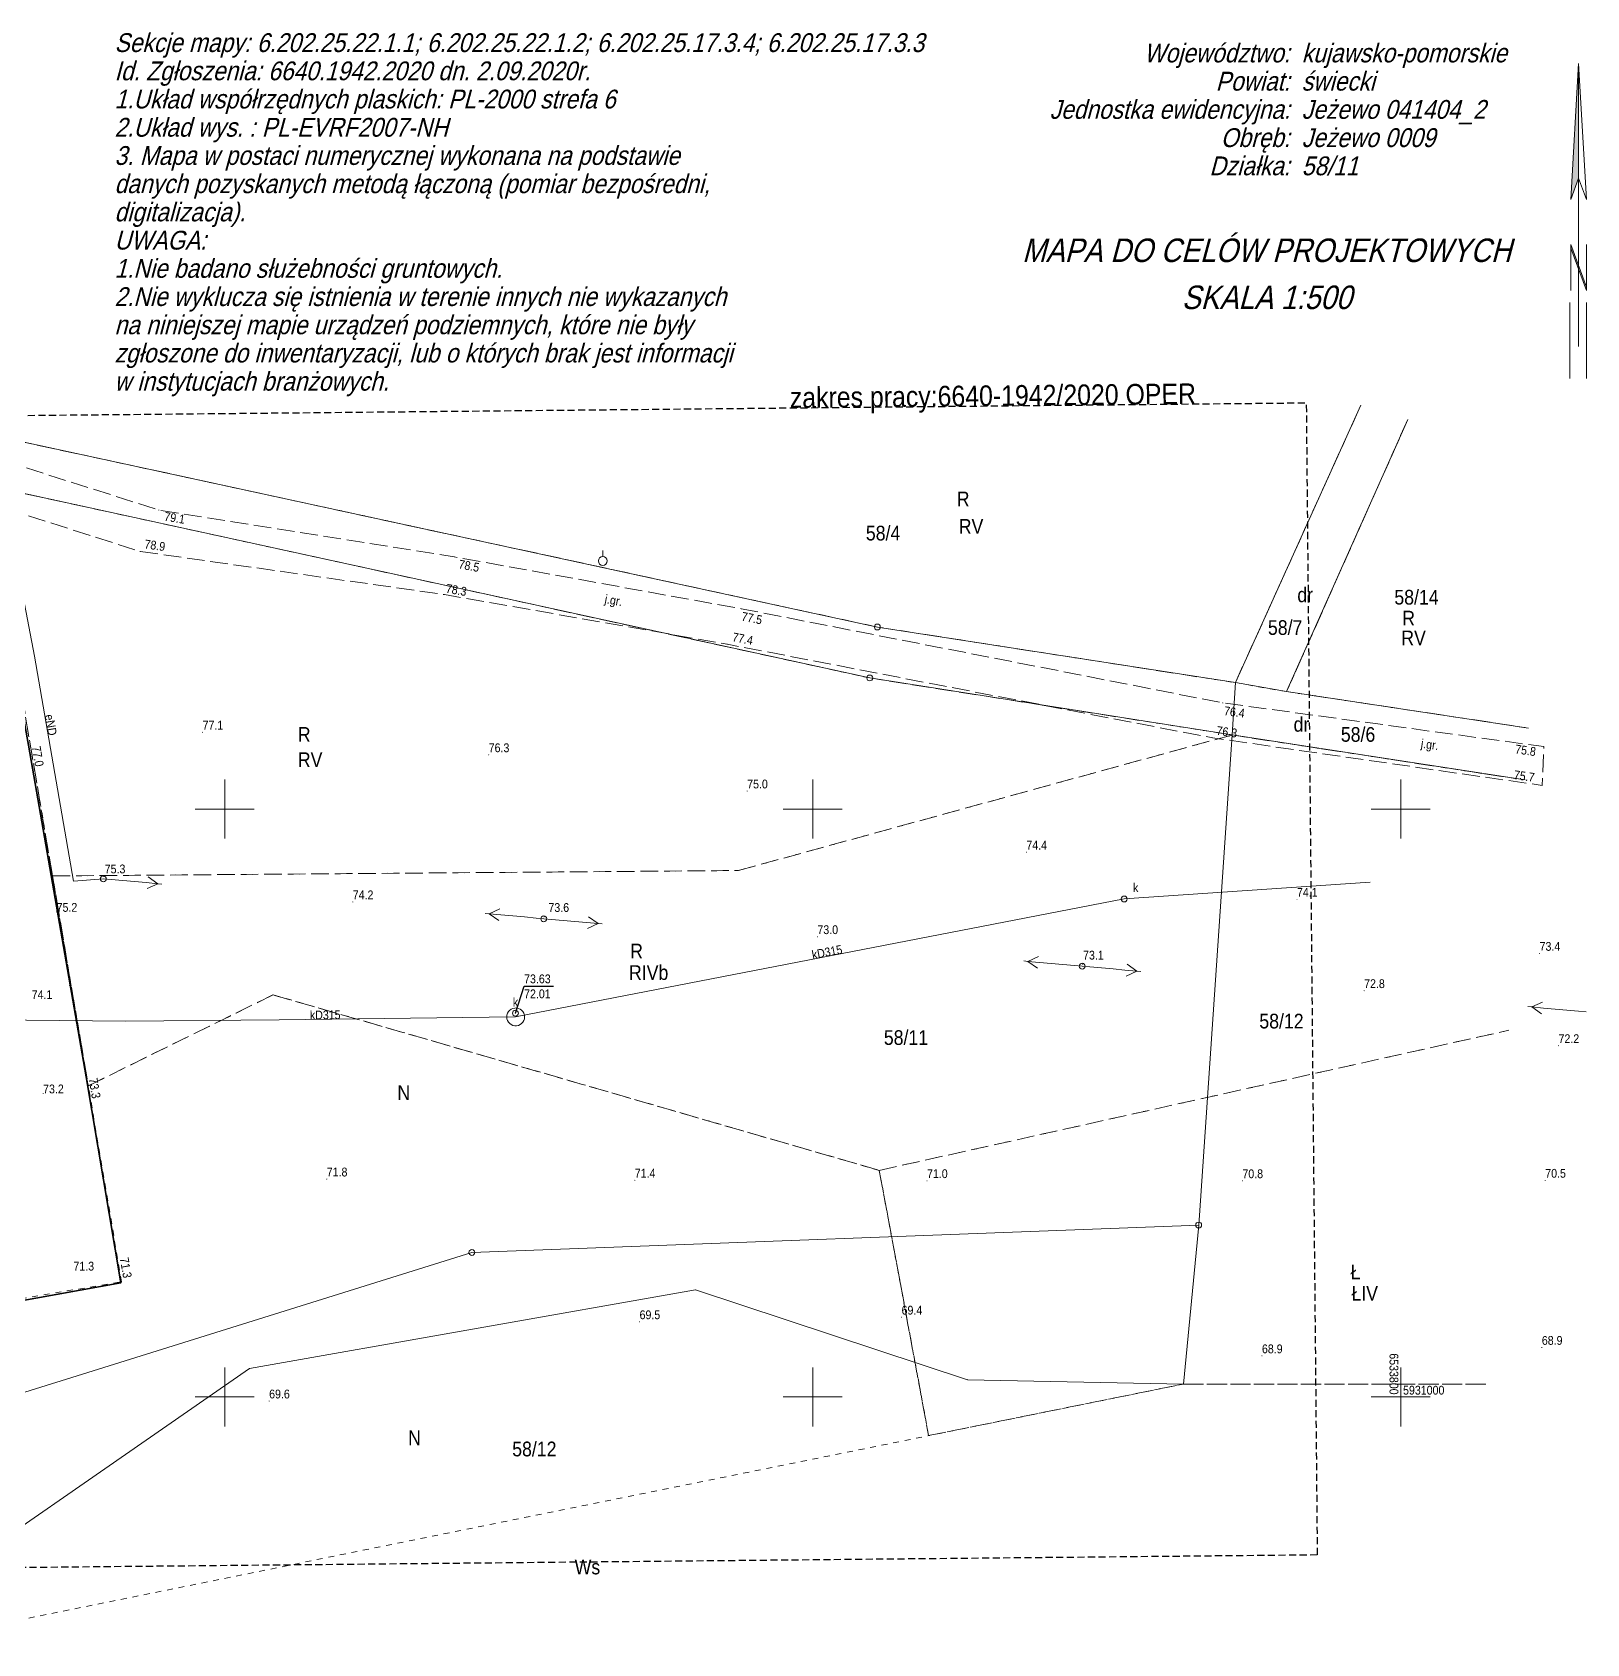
# Model space of a CAD drawing. Extents: x 6533599 to 6533816, y 5930979 to 5931116.
# Drawn here: x 6533683.6 to 6533815.8, y 5930979 to 5931116.1 of the extents above; entities that cross this region are included whole.
import ezdxf
from ezdxf.enums import TextEntityAlignment as Align

# ---------------------------------------------------------------- set-up
doc = ezdxf.new("R2010")
doc.units = 0
for name, pattern in [('1.5_0.5', [2, 1.5, -0.5]), ('2', [0.9, 0.6, -0.3]), ('218-500', [1, 0.5, -0.5]), ('219-500', [0])]:
    doc.linetypes.add(name, pattern=pattern)
doc.layers.get('0').update_dxf_attribs({"color": 2, "lineweight": 5})
doc.styles.get("Standard").update_dxf_attribs({"font": 'txt', "width": 0.75})
doc.linetypes.add('902-500', pattern='A,3.75,0,[1,ksztalty.shx,S=0.5,R=0,X=0,Y=0],3.75', length=7.5)

# ---------------------------------------------------------------- blocks, each defined once
blk = doc.blocks.new('203')
at = {"linetype": 'Continuous', "lineweight": 0}
h = blk.add_hatch(color=0, dxfattribs=at)
edge = h.paths.add_edge_path()
edge.add_arc((0, 0), 0.045, 0, 360)
blk = doc.blocks.new('202')
at = {"color": 0, "linetype": 'Continuous', "lineweight": 0}
blk.add_circle((0, 0), 0.25, dxfattribs=at)
blk = doc.blocks.new('131')
at = {"color": 0, "linetype": 'Continuous', "lineweight": 13}
blk.add_line((0, 0.375), (0, 0.875), dxfattribs=at)
blk.add_circle((0, 0), 0.375, dxfattribs=at)
blk = doc.blocks.new('PW01')
at = {"linetype": 'Continuous', "lineweight": 13}
h = blk.add_hatch(color=0, dxfattribs=at)
edge = h.paths.add_edge_path()
edge.add_arc((0, 0), 0.045, 0, 360)
blk = doc.blocks.new('US22')
at = {"color": 0, "linetype": 'Continuous', "lineweight": 13}
blk.add_circle((0, 0), 0.25, dxfattribs=at)
blk = doc.blocks.new('SM04')
at = {"color": 0, "linetype": 'Continuous', "lineweight": 13}
blk.add_circle((0, 0), 0.25, dxfattribs=at)
blk = doc.blocks.new('PE04')
at = {"color": 0, "linetype": 'Continuous', "lineweight": 13}
for p, q in [((0.65, 0), (0, 0)), ((0.65, 0), (1.65, 0)), ((1.65, 0), (2.65, 0)), ((2.65, 0), (3.65, 0)), ((3.65, 0), (4.65, 0)), ((4.65, 0), (3.784, 0.5)), ((4.65, 0), (3.784, -0.5)), ((4.65, 0), (5, 0))]:
    blk.add_line(p, q, dxfattribs=at)
blk = doc.blocks.new('W_POL')
at = {"color": 0, "linetype": 'Continuous', "lineweight": 0}
for p, q in [((0, 13.393), (-0.67, 1.818)), ((0, 13.393), (0, -3.92)), ((0, 13.393), (0.668, 1.818)), ((-0.67, 1.818), (0, 3.636)), ((0.668, 1.818), (0, 3.636)), ((-0.67, -2.007), (-0.67, -5.929)), ((-0.67, -2.007), (0.669, -5.621)), ((-0.67, -2.314), (0.67, -5.929)), ((0.669, -2.007), (0.669, -5.929)), ((0, -3.92), (0, -4.59)), ((0, -4.59), (0, -10.676)), ((-0.755, -6.94), (-0.755, -13.393)), ((0.671, -6.94), (0.671, -13.393))]:
    blk.add_line(p, q, dxfattribs=at)
at = {"color": 0, "linetype": 'Continuous', "lineweight": 0, "extrusion": (0, 0, -1)}
for points in [[(0, 13.393), (0, 3.636), (0.67, 1.818)], [(0, -3.814), (0, -4.122), (0.67, -2.007), (0.67, -2.314)]]:
    blk.add_solid(points, dxfattribs=at)

msp = doc.modelspace()

# ---------------------------------------------------------------- linework, layer by layer
at = {"layer": '217-Granica konturu klasyfikcyjnego', "color": 3, "linetype": '1.5_0.5', "lineweight": 18, "flags": 128}
for points in [[(6533627.37, 5931093.24), (6533755.5, 5931065.48)], [(6533785.94, 5931060.75), (6533796.622, 5931084.36)], [(6533800.604, 5931083.125), (6533790.3, 5931059.99)], [(6533754.85, 5931061.15), (6533679.73, 5931077.54)], [(6533679.73, 5931077.54), (6533685.36, 5931044.31)], [(6533755.5, 5931065.48), (6533785.94, 5931060.75)], [(6533785.66, 5931056.3), (6533754.85, 5931061.15)], [(6533790.3, 5931059.99), (6533810.86, 5931056.886)], [(6533743.69, 5931044.77), (6533785.66, 5931056.3)], [(6533810.573, 5931052.471), (6533785.66, 5931056.3)], [(6533685.36, 5931044.31), (6533743.69, 5931044.77)], [(6533685.36, 5931044.31), (6533688.4, 5931026.46)], [(6533688.4, 5931026.46), (6533704.11, 5931034.2)], [(6533704.11, 5931034.2), (6533755.66, 5931019.27)], [(6533755.66, 5931019.27), (6533809.188, 5931031.183)], [(6533755.66, 5931019.27), (6533759.86, 5930996.71)], [(6533759.86, 5930996.71), (6533781.52, 5931001.1)], [(6533781.52, 5931001.1), (6533807.231, 5931001.083)]]:
    msp.add_lwpolyline(points, dxfattribs=at)
at = {"layer": '218-Granica użytku', "color": 3, "linetype": '218-500', "lineweight": 18, "flags": 128}
for points in [[(6533627.37, 5931093.24), (6533755.5, 5931065.48)], [(6533785.94, 5931060.75), (6533796.622, 5931084.36)], [(6533790.3, 5931059.99), (6533800.604, 5931083.125)], [(6533685.36, 5931044.31), (6533679.73, 5931077.54)], [(6533754.85, 5931061.15), (6533679.73, 5931077.54)], [(6533755.5, 5931065.48), (6533785.94, 5931060.75)], [(6533785.66, 5931056.3), (6533754.85, 5931061.15)], [(6533785.94, 5931060.75), (6533790.3, 5931059.99)], [(6533790.3, 5931059.99), (6533810.86, 5931056.886)], [(6533743.69, 5931044.77), (6533785.66, 5931056.3)], [(6533785.66, 5931056.3), (6533810.573, 5931052.471)], [(6533685.36, 5931044.31), (6533743.69, 5931044.77)], [(6533688.4, 5931026.46), (6533685.36, 5931044.31)], [(6533704.11, 5931034.2), (6533688.4, 5931026.46)], [(6533755.66, 5931019.27), (6533704.11, 5931034.2)], [(6533755.66, 5931019.27), (6533809.188, 5931031.183)], [(6533691.23, 5931009.79), (6533688.4, 5931026.46)], [(6533759.86, 5930996.71), (6533755.66, 5931019.27)], [(6533672.78, 5931006.71), (6533691.23, 5931009.79)], [(6533781.52, 5931001.1), (6533759.86, 5930996.71)], [(6533807.231, 5931001.083), (6533781.52, 5931001.1)], [(6533672.556, 5930979.01), (6533759.86, 5930996.71)]]:
    msp.add_lwpolyline(points, dxfattribs=at)
at = {"layer": '219-Linia granicy', "color": 7, "linetype": '219-500', "lineweight": 18, "flags": 128}
for points in [[(6533755.5, 5931065.48), (6533627.37, 5931093.24)], [(6533754.85, 5931061.15), (6533634.46, 5931087.42)], [(6533785.94, 5931060.75), (6533796.622, 5931084.36)], [(6533790.3, 5931059.99), (6533800.604, 5931083.125)], [(6533785.94, 5931060.75), (6533755.5, 5931065.48)], [(6533785.66, 5931056.3), (6533754.85, 5931061.15)], [(6533785.94, 5931060.75), (6533785.66, 5931056.3)], [(6533790.3, 5931059.99), (6533785.94, 5931060.75)], [(6533810.86, 5931056.886), (6533790.3, 5931059.99)], [(6533785.66, 5931056.3), (6533782.82, 5931014.62)], [(6533810.573, 5931052.471), (6533785.66, 5931056.3)], [(6533782.82, 5931014.62), (6533721.02, 5931012.29)], [(6533782.82, 5931014.62), (6533781.52, 5931001.1)], [(6533721.02, 5931012.29), (6533650.33, 5930990.21)], [(6533740.04, 5931009.11), (6533702.11, 5931002.41)], [(6533763.16, 5931001.47), (6533740.04, 5931009.11)], [(6533702.11, 5931002.41), (6533668.332, 5930979.01)], [(6533781.52, 5931001.1), (6533763.16, 5931001.47)]]:
    msp.add_lwpolyline(points, dxfattribs=at)
at = {"layer": 'jezdnia (powierzchnia)', "color": 7, "linetype": '1.5_0.5', "lineweight": 18, "flags": 128}
msp.add_lwpolyline([(6533681.23, 5931079.62), (6533694.41, 5931075.43), (6533719.52, 5931071.45), (6533743.91, 5931067.04), (6533784.87, 5931059.03), (6533812.17, 5931055.31), (6533812.03, 5931052.01), (6533784.02, 5931056.05), (6533742.73, 5931064.02), (6533718.69, 5931068.24), (6533692.8, 5931071.91), (6533680.62, 5931075.81)], close=True, dxfattribs=at)
at = {"layer": 'ogrodzenie trwałe (linia)', "color": 7, "linetype": '902-500', "lineweight": 35, "flags": 128}
msp.add_lwpolyline([(6533680.39, 5931071.44), (6533683.31, 5931055.42), (6533688.21, 5931027.22), (6533691.17, 5931009.72), (6533671.51, 5931006.16)], dxfattribs=at)
at = {"layer": 'przewód elektroenergetyczny (linia)', "color": 1, "linetype": 'CONTINUOUS', "lineweight": 18, "flags": 128}
msp.add_lwpolyline([(6533599.189, 5931083.772), (6533617.81, 5931086.78), (6533624.53, 5931087.87), (6533636.84, 5931085.37), (6533650.22, 5931082.33), (6533678.62, 5931075.3), (6533681.65, 5931074.39), (6533682.08, 5931072.14), (6533682.27, 5931071.16), (6533683.84, 5931062.99), (6533687.14, 5931043.86), (6533689.69, 5931044.07)], dxfattribs=at)
at = {"layer": 'przewód kanalizacyjny (linia)', "color": 34, "linetype": 'CONTINUOUS', "lineweight": 18, "flags": 128}
for points in [[(6533724.74, 5931032.33), (6533776.49, 5931042.35), (6533797.39, 5931043.77)], [(6533724.74, 5931032.33), (6533704.62, 5931032.07), (6533691.58, 5931031.95), (6533680.32, 5931032.07), (6533667.54, 5931032.42)]]:
    msp.add_lwpolyline(points, dxfattribs=at)
at = {"layer": 'punkt o określonej wysokości (sieć kanalizacyjna)-Atr2', "color": 7, "flags": 128}
msp.add_lwpolyline([(6533724.72, 5931032.64), (6533725.46, 5931034.95), (6533727.96, 5931034.95)], dxfattribs=at)
at = {"layer": 'studzienka - przewód kanalizacyjny (powierzchnia)', "color": 34, "linetype": 'CONTINUOUS', "lineweight": 18, "flags": 128}
msp.add_lwpolyline([(6533725.25, 5931031.76), (6533725.36, 5931031.88), (6533725.43, 5931032.02), (6533725.48, 5931032.17), (6533725.5, 5931032.32), (6533725.48, 5931032.48), (6533725.43, 5931032.63), (6533725.35, 5931032.77), (6533725.25, 5931032.89), (6533725.12, 5931032.98), (6533724.97, 5931033.04), (6533724.82, 5931033.08), (6533724.66, 5931033.07), (6533724.51, 5931033.04), (6533724.36, 5931032.98), (6533724.23, 5931032.88), (6533724.13, 5931032.77), (6533724.05, 5931032.63), (6533724, 5931032.48), (6533723.98, 5931032.32), (6533724, 5931032.16), (6533724.05, 5931032.01), (6533724.13, 5931031.88), (6533724.24, 5931031.76), (6533724.36, 5931031.67), (6533724.51, 5931031.6), (6533724.66, 5931031.57), (6533724.82, 5931031.57), (6533724.98, 5931031.6), (6533725.12, 5931031.67)], close=True, dxfattribs=at)
at = {"layer": 'Wstawianie ramki sekcyjnej z opisem', "color": 7, "linetype": 'CONTINUOUS', "lineweight": 13, "flags": 128}
for points in [[(6533700, 5931047.5), (6533700, 5931052.5)], [(6533750, 5931047.5), (6533750, 5931052.5)], [(6533800, 5931047.5), (6533800, 5931052.5)], [(6533697.5, 5931050), (6533702.5, 5931050)], [(6533747.5, 5931050), (6533752.5, 5931050)], [(6533797.5, 5931050), (6533802.5, 5931050)], [(6533700, 5930997.5), (6533700, 5931002.5)], [(6533750, 5930997.5), (6533750, 5931002.5)], [(6533800, 5930997.5), (6533800, 5931002.5)], [(6533697.5, 5931000), (6533702.5, 5931000)], [(6533747.5, 5931000), (6533752.5, 5931000)], [(6533797.5, 5931000), (6533802.5, 5931000)]]:
    msp.add_lwpolyline(points, dxfattribs=at)
at = {"layer": 'Zakres', "color": 5, "linetype": '2', "lineweight": 25, "flags": 128}
msp.add_lwpolyline([(6533792.904, 5930986.56), (6533663.8, 5930985.3), (6533662.854, 5931083.279), (6533791.969, 5931084.549)], close=True, dxfattribs=at)

# ---------------------------------------------------------------- block references
at = {"layer": '131-Punkt osnowy pomiarowej', "color": 7, "linetype": 'CONTINUOUS', "lineweight": 18}
msp.add_blockref('131', (6533732.15, 5931071.1), dxfattribs=at)
at = {"layer": '202-Punkt graniczny stabilizowany trwale', "color": 7, "linetype": 'CONTINUOUS', "lineweight": 18}
for p in [(6533755.5, 5931065.48), (6533754.85, 5931061.15), (6533782.82, 5931014.62), (6533721.02, 5931012.29)]:
    msp.add_blockref('202', p, dxfattribs=at)
at = {"layer": '203-Punkt załamania granicy działki nie stabilizowany', "color": 7, "linetype": 'CONTINUOUS', "lineweight": 18}
for p in [(6533785.94, 5931060.75), (6533790.3, 5931059.99), (6533785.66, 5931056.3), (6533740.04, 5931009.11), (6533702.11, 5931002.41), (6533763.16, 5931001.47), (6533781.52, 5931001.1)]:
    msp.add_blockref('203', p, dxfattribs=at)
at = {"layer": 'przewód elektroenergetyczny niskiego napięcia (linia) - symbol', "color": 1, "linetype": 'CONTINUOUS', "lineweight": 18}
for p, rotation in [((6533689.69, 5931044.07), 354.811), ((6533727.13, 5931040.67), 174.811), ((6533727.13, 5931040.67), 354.97), ((6533772.92, 5931036.64), 174.97), ((6533772.92, 5931036.64), 354.808), ((6533815.775, 5931032.746), 174.808)]:
    msp.add_blockref('PE04', p, dxfattribs=dict(at, rotation=rotation))
at = {"layer": 'punkt o określonej wysokości (sieć kanalizacyjna)', "color": 34, "linetype": 'CONTINUOUS', "lineweight": 13}
msp.add_blockref('PW01', (6533724.72, 5931032.64), dxfattribs=at)
at = {"layer": 'punkt wysokościowy naturalny', "color": 7, "linetype": 'CONTINUOUS', "lineweight": 13}
for p in [(6533694.41, 5931075.43), (6533692.8, 5931071.91), (6533719.52, 5931071.45), (6533718.69, 5931068.24), (6533743.91, 5931067.04), (6533742.73, 5931064.02), (6533784.87, 5931059.03), (6533698.12, 5931056.53), (6533784.02, 5931056.05), (6533722.45, 5931054.61), (6533812.17, 5931055.31), (6533744.43, 5931051.53), (6533812.03, 5931052.01), (6533768.17, 5931046.33), (6533689.72, 5931044.26), (6533710.89, 5931042.1), (6533791.18, 5931042.32), (6533685.71, 5931041.26), (6533727.16, 5931040.84), (6533750.4, 5931039.14), (6533811.81, 5931037.72), (6533772.93, 5931036.8), (6533686.79, 5931034.98), (6533796.89, 5931034.55), (6533813.42, 5931029.87), (6533688.21, 5931027.22), (6533684.56, 5931025.82), (6533708.68, 5931018.53), (6533734.87, 5931018.43), (6533759.72, 5931018.39), (6533786.54, 5931018.38), (6533812.29, 5931018.42), (6533691.09, 5931009.75), (6533691.17, 5931009.72), (6533735.28, 5931006.39), (6533757.56, 5931006.78), (6533788.2, 5931003.49), (6533812, 5931004.21), (6533703.78, 5930999.65)]:
    msp.add_blockref('PW01', p, dxfattribs=at)
at = {"layer": 'słup (punkt)', "color": 7, "linetype": 'CONTINUOUS', "lineweight": 18}
for p in [(6533689.685, 5931044.065), (6533727.13, 5931040.665), (6533772.92, 5931036.635)]:
    msp.add_blockref('SM04', p, dxfattribs=at)
at = {"layer": 'właz okrągły - siec kanalizacyjna (punkt)', "color": 7, "linetype": 'CONTINUOUS', "lineweight": 18}
for p in [(6533776.49, 5931042.35), (6533724.72, 5931032.64)]:
    msp.add_blockref('US22', p, dxfattribs=at)
at = {"layer": 'Znak północy', "color": 7, "linetype": 'CONTINUOUS', "lineweight": 25}
msp.add_blockref('W_POL', (6533815.125, 5931100.019), dxfattribs=at)

# ---------------------------------------------------------------- texts
at = {"layer": '209-Opis konturu klasyfikacyjnego', "color": 3, "linetype": 'CONTINUOUS', "lineweight": 18, "width": 0.9}
for s, p in [('RV', (6533762.42, 5931073.42)), ('RV', (6533800.05, 5931063.93)), ('RIVb', (6533734.38, 5931035.47)), ('ŁIV', (6533795.81, 5931008.19))]:
    msp.add_text(s, height=1.25, dxfattribs=at).set_placement(p)
msp.add_text('RV', height=1.25, dxfattribs=at).set_placement((6533706.22, 5931054.82), align=Align.TOP_LEFT)
at = {"layer": '210-Oznaczenie użytku', "color": 3, "linetype": 'CONTINUOUS', "lineweight": 18, "width": 0.9}
for s, p in [('R', (6533762.25, 5931075.75)), ('dr', (6533791.21, 5931067.59)), ('R', (6533800.13, 5931065.61)), ('R', (6533706.22, 5931055.72)), ('dr', (6533790.89, 5931056.58)), ('R', (6533734.48, 5931037.3)), ('N', (6533714.68, 5931025.26)), ('Ł', (6533795.74, 5931010.01)), ('N', (6533715.6, 5930995.9)), ('Ws', (6533729.76, 5930984.91))]:
    msp.add_text(s, height=1.25, dxfattribs=at).set_placement(p)
at = {"layer": '211-Nr działki', "color": 7, "linetype": 'CONTINUOUS', "lineweight": 18, "width": 0.9}
for s, p in [('58/4', (6533754.52, 5931072.84)), ('58/14', (6533799.46, 5931067.39)), ('58/7', (6533788.71, 5931064.81)), ('58/6', (6533794.91, 5931055.72)), ('58/12', (6533787.98, 5931031.34)), ('58/11', (6533756.05, 5931029.94)), ('58/12', (6533724.45, 5930994.95))]:
    msp.add_text(s, height=1.25, dxfattribs=at).set_placement(p)
at = {"layer": 'jezdnia (powierzchnia)-Atr17', "color": 7, "width": 0.9}
for rotation, p in [(-10.249, (6533732.27, 5931067.52)), (-7.76, (6533801.68, 5931055.22))]:
    msp.add_text('j.gr.', height=0.75, rotation=rotation, dxfattribs=at).set_placement(p)
at = {"layer": 'przewód elektroenergetyczny (linia)-Atr1', "color": 1, "width": 0.9}
msp.add_text('eND', height=0.75, rotation=-80.213, dxfattribs=at).set_placement((6533684.7, 5931057.98))
at = {"layer": 'przewód kanalizacyjny (linia)-Atr1', "color": 34, "width": 0.9}
for rotation, p in [(10.958, (6533750.01, 5931037.22)), (0.74, (6533707.25, 5931032.1))]:
    msp.add_text('kD315', height=0.75, rotation=rotation, dxfattribs=at).set_placement(p)
at = {"layer": 'punkt o określonej wysokości (sieć kanalizacyjna)-Atr2', "color": 34, "width": 0.9}
msp.add_text('73.63', height=0.75, dxfattribs=at).set_placement((6533725.46, 5931034.958), align=Align.BOTTOM_LEFT)
at = {"layer": 'punkt o określonej wysokości (sieć kanalizacyjna)-Atr3', "color": 34, "width": 0.9}
msp.add_text('72.01', height=0.75, dxfattribs=at).set_placement((6533725.46, 5931033.683), align=Align.BOTTOM_LEFT)
at = {"layer": 'punkt wysokościowy naturalny-Atr2', "color": 7, "width": 0.9}
for s, rotation, p in [('79.1', -9.007, (6533694.94, 5931075.27)), ('78.9', 351.932, (6533693.25, 5931072.92)), ('78.5', -10.249, (6533719.98, 5931071.21)), ('78.3', 350.044, (6533718.9, 5931069.15)), ('77.5', -11.065, (6533744.04, 5931066.77)), ('77.4', 349.075, (6533743.26, 5931065.02)), ('76.4', -7.76, (6533785.04, 5931058.74)), ('76.3', 351.793, (6533784.4, 5931057.06)), ('77.0', -80.143, (6533684.33, 5931055.42)), ('75.8', -7.76, (6533809.8, 5931055.48)), ('75.7', 351.793, (6533809.69, 5931053.3)), ('73.3', -80.4, (6533689.17, 5931027.19)), ('71.3', -80.4, (6533691.82, 5931011.92))]:
    msp.add_text(s, height=0.75, rotation=rotation, dxfattribs=at).set_placement(p, align=Align.TOP_LEFT)
for s, p in [('77.1', (6533698.12, 5931056.53)), ('76.3', (6533722.45, 5931054.61)), ('75.0', (6533744.43, 5931051.53)), ('74.4', (6533768.17, 5931046.33)), ('74.1', (6533791.18, 5931042.32)), ('74.2', (6533710.89, 5931042.1)), ('73.0', (6533750.4, 5931039.14)), ('73.4', (6533811.81, 5931037.72)), ('72.8', (6533796.89, 5931034.55)), ('72.2', (6533813.42, 5931029.87)), ('71.8', (6533708.68, 5931018.53)), ('71.4', (6533734.87, 5931018.43)), ('71.0', (6533759.72, 5931018.39)), ('70.8', (6533786.54, 5931018.38)), ('70.5', (6533812.29, 5931018.42)), ('69.4', (6533757.56, 5931006.78)), ('69.5', (6533735.28, 5931006.39)), ('68.9', (6533812, 5931004.21)), ('68.9', (6533788.2, 5931003.49)), ('69.6', (6533703.78, 5930999.65))]:
    msp.add_text(s, height=0.75, dxfattribs=at).set_placement(p, align=Align.BOTTOM_LEFT)
for s, p in [('75.3', (6533689.8, 5931045.28)), ('73.6', (6533727.53, 5931042)), ('73.1', (6533772.99, 5931037.95))]:
    msp.add_text(s, height=0.75, dxfattribs=at).set_placement(p, align=Align.TOP_LEFT)
for s, p in [('75.2', (6533685.71, 5931041.26)), ('74.1', (6533683.59, 5931033.84)), ('73.2', (6533684.56, 5931025.82)), ('71.3', (6533687.14, 5931010.75))]:
    msp.add_text(s, height=0.75, dxfattribs=at).set_placement(p)
at = {"layer": 'Ramki i opis wydruku', "color": 7, "linetype": 'CONTINUOUS', "lineweight": 13, "oblique": 15, "width": 0.9}
for s, p in [('Sekcje mapy: 6.202.25.22.1.1; 6.202.25.22.1.2; 6.202.25.17.3.4; 6.202.25.17.3.3', (6533690.63, 5931114.38)), ('kujawsko-pomorskie', (6533791.58, 5931113.5)), ('Id. Zgłoszenia: 6640.1942.2020 dn. 2.09.2020r.', (6533690.63, 5931111.98)), ('świecki', (6533791.58, 5931111.1)), ('1.Układ współrzędnych plaskich: PL-2000 strefa 6', (6533690.63, 5931109.58)), ('Jeżewo 041404_2', (6533791.58, 5931108.7)), ('2.Układ wys. : PL-EVRF2007-NH', (6533690.63, 5931107.18)), ('Jeżewo 0009', (6533791.58, 5931106.3)), ('3. Mapa w postaci numerycznej wykonana na podstawie', (6533690.63, 5931104.78)), ('58/11', (6533791.58, 5931103.9)), ('danych pozyskanych metodą łączoną (pomiar bezpośredni,', (6533690.63, 5931102.38)), ('digitalizacja).', (6533690.63, 5931099.98)), ('UWAGA:', (6533690.63, 5931097.58)), ('1.Nie badano służebności gruntowych.', (6533690.63, 5931095.18)), ('2.Nie wyklucza się istnienia w terenie innych nie wykazanych', (6533690.63, 5931092.78)), ('na niniejszej mapie urządzeń podziemnych, które nie były', (6533690.63, 5931090.38)), ('zgłoszone do inwentaryzacji, lub o których brak jest informacji', (6533690.63, 5931087.98)), ('w instytucjach branżowych.', (6533690.63, 5931085.58))]:
    msp.add_text(s, height=1.6, dxfattribs=at).set_placement(p)
for s, p in [('Województwo:', (6533790.58, 5931113.5)), ('Powiat:', (6533790.58, 5931111.1)), ('Jednostka ewidencyjna:', (6533790.59, 5931108.7)), ('Obręb:', (6533790.58, 5931106.3)), ('Działka:', (6533790.58, 5931103.9))]:
    msp.add_text(s, height=1.6, dxfattribs=at).set_placement(p, align=Align.RIGHT)
for s, p in [('MAPA DO CELÓW PROJEKTOWYCH', (6533788.6, 5931096.52)), ('SKALA 1:500', (6533788.6, 5931092.52))]:
    msp.add_text(s, height=2, dxfattribs=at).set_placement(p, align=Align.CENTER)
at = {"layer": 'Wstawianie ramki sekcyjnej z opisem', "color": 7, "linetype": 'CONTINUOUS', "lineweight": 13, "width": 0.9}
msp.add_text('6533800', height=0.75, rotation=270, dxfattribs=at).set_placement((6533799.05, 5931000.2), align=Align.RIGHT)
msp.add_text('5931000', height=0.75, rotation=0.001, dxfattribs=at).set_placement((6533800.2, 5931000.2))
at = {"layer": 'właz okrągły - siec kanalizacyjna (punkt)-Atr17', "color": 7, "width": 0.9}
for p in [(6533777.24, 5931042.94), (6533724.5, 5931033.2)]:
    msp.add_text('k', height=0.75, dxfattribs=at).set_placement(p)
at = {"layer": 'Zakres-Atr998', "color": 7, "width": 0.903}
msp.add_text('zakres pracy:6640-1942/2020 OPER', height=1.75, rotation=0.56, dxfattribs=at).set_placement((6533748.063, 5931084.115))

doc.saveas('drawing.dxf')
